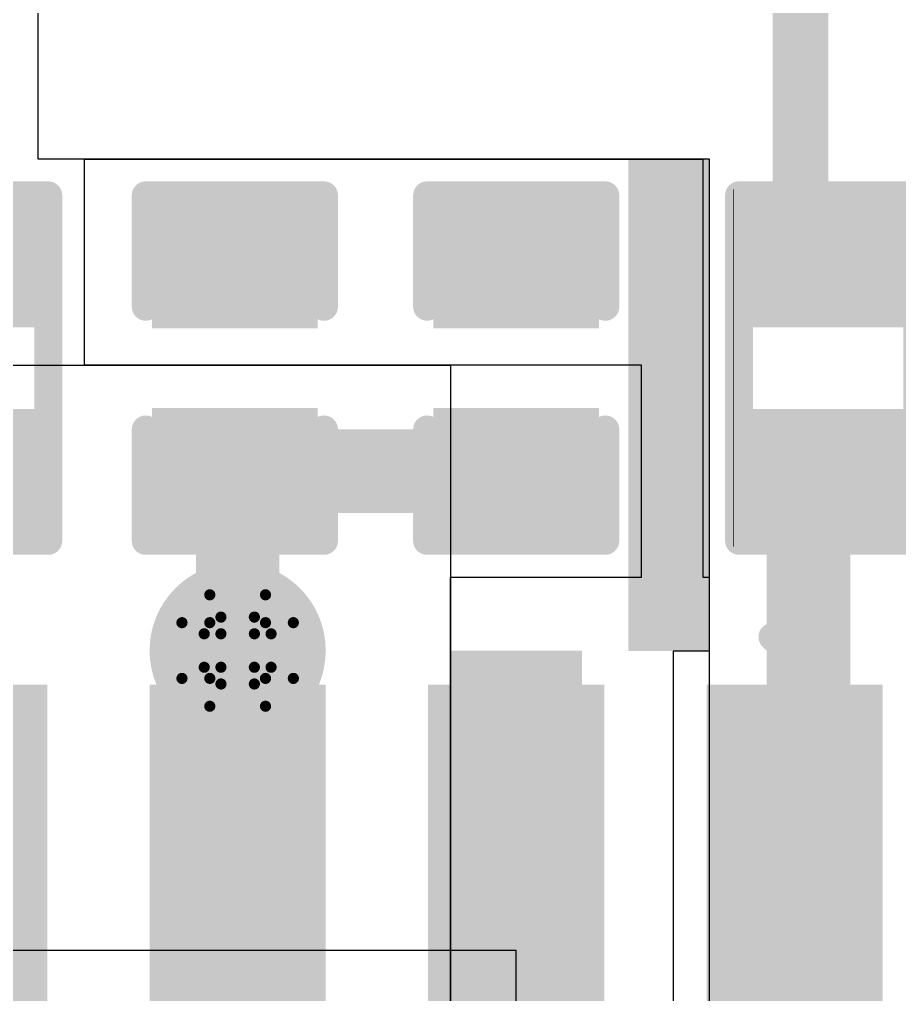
# Model space of a CAD drawing. Header units: inches. Extents: x -5 to 5258, y -4 to 5281.
# Drawn here: x 49.757 to 53.769, y 26.263 to 30.706 of the extents above; entities that cross this region are included whole.
import ezdxf

# ---------------------------------------------------------------- set-up
doc = ezdxf.new("R2010")
doc.units = ezdxf.units.IN
for name, color, linetype in [('Bottom Layer', 5, 'Continuous'), ('Bottom Solder', 6, 'Continuous'), ('Drill Drawing', 1, 'Continuous'), ('Top Layer', 1, 'Continuous'), ('Top Overlay', 2, 'Continuous'), ('Top Paste', 8, 'Continuous'), ('Top Solder', 216, 'Continuous'), ('Via Holes', 16, 'Continuous')]:
    doc.layers.add(name, color=color, linetype=linetype)

# ---------------------------------------------------------------- blocks, each defined once
blk = doc.blocks.new('SOIC_8_0_154___3_90___W______11')
at = {"layer": 'Top Layer'}
for points in [[(-3.474999399999999, 1.6050006), (-3.474999399999999, 2.2049994), (-1.92499996, 2.2049994), (-1.92499996, 1.6050006)], [(-3.474999399999999, 0.3350005999999998), (-3.474999399999999, 0.9349993999999998), (-1.92499996, 0.9349994), (-1.92499996, 0.3350006000000001)], [(-3.474999399999999, -0.9349994), (-3.474999399999999, -0.3350006000000001), (-1.92499996, -0.3350005999999998), (-1.92499996, -0.9349993999999998)], [(-3.474999399999999, -2.2049994), (-3.474999399999999, -1.6050006), (-1.92499996, -1.6050006), (-1.92499996, -2.2049994)]]:
    blk.add_hatch(color=1, dxfattribs=at).paths.add_polyline_path(points)
at = {"layer": 'Top Paste'}
for points in [[(-3.474999399999999, 1.6050006), (-3.474999399999999, 2.2049994), (-1.92499996, 2.2049994), (-1.92499996, 1.6050006)], [(-3.474999399999999, 0.3350005999999998), (-3.474999399999999, 0.9349993999999998), (-1.92499996, 0.9349994), (-1.92499996, 0.3350006000000001)], [(-3.474999399999999, -0.9349994), (-3.474999399999999, -0.3350006000000001), (-1.92499996, -0.3350005999999998), (-1.92499996, -0.9349993999999998)], [(-3.474999399999999, -2.2049994), (-3.474999399999999, -1.6050006), (-1.92499996, -1.6050006), (-1.92499996, -2.2049994)]]:
    blk.add_hatch(color=8, dxfattribs=at).paths.add_polyline_path(points)
at = {"layer": 'Top Solder'}
for points in [[(-3.5765994, 1.5034006), (-3.5765994, 2.3065994), (-1.82339996, 2.3065994), (-1.82339996, 1.5034006)], [(-3.5765994, 0.2334005999999998), (-3.5765994, 1.0365994), (-1.82339996, 1.0365994), (-1.82339996, 0.2334006000000002)], [(-3.5765994, -1.0365994), (-3.5765994, -0.2334006000000002), (-1.82339996, -0.2334005999999998), (-1.82339996, -1.0365994)], [(-3.5765994, -2.3065994), (-3.5765994, -1.5034006), (-1.82339996, -1.5034006), (-1.82339996, -2.3065994)]]:
    blk.add_hatch(color=216, dxfattribs=at).paths.add_polyline_path(points)
at = {"layer": 'Top Overlay'}
for points in [[(-3.66700054, 1.9304, 0.127, 0.127, 0), (-3.79400308, 2.0574, 0.127, 0.127, 0)], [(-3.79400054, 1.8034, 0.127, 0.127, 0), (-3.79400308, 2.0574, 0.127, 0.127, 0)], [(-3.79400054, 1.8034, 0.127, 0.127, 0), (-3.66700054, 1.9304, 0.127, 0.127, 0)]]:
    blk.add_lwpolyline(points, format="xyseb", dxfattribs=at)
for points in [[(-3.82575308, 2.0574, 0.0635, 0.0635, 1), (-3.76225308, 2.0574, 0.0635, 0.0635, 1)], [(-3.82575308, 2.0574, 0.0635, 0.0635, 1), (-3.76225308, 2.0574, 0.0635, 0.0635, 1)], [(-3.69875054, 1.9304, 0.0635, 0.0635, 1), (-3.63525054, 1.9304, 0.0635, 0.0635, 1)], [(-3.69875054, 1.9304, 0.0635, 0.0635, 1), (-3.63525054, 1.9304, 0.0635, 0.0635, 1)], [(-3.82575054, 1.8034, 0.0635, 0.0635, 1), (-3.76225054, 1.8034, 0.0635, 0.0635, 1)], [(-3.82575054, 1.8034, 0.0635, 0.0635, 1), (-3.76225054, 1.8034, 0.0635, 0.0635, 1)]]:
    blk.add_lwpolyline(points, format="xyseb", close=True, dxfattribs=at)
blk = doc.blocks.new('R___0402_76')
at = {"layer": 'Top Layer'}
for points in [[(-0.6985, -0.3175), (-0.6985, 0.3174999999999999), (-0.2413000000000001, 0.3175), (-0.2412999999999999, -0.3174999999999999)], [(0.2413000000000001, -0.3175), (0.2412999999999999, 0.3174999999999999), (0.6985, 0.3175), (0.6985, -0.3174999999999999)]]:
    blk.add_hatch(color=1, dxfattribs=at).paths.add_polyline_path(points)
at = {"layer": 'Top Paste'}
for points in [[(-0.6985, -0.3175), (-0.6985, 0.3174999999999999), (-0.2413000000000001, 0.3175), (-0.2412999999999999, -0.3174999999999999)], [(0.2413000000000001, -0.3175), (0.2412999999999999, 0.3174999999999999), (0.6985, 0.3175), (0.6985, -0.3174999999999999)]]:
    blk.add_hatch(color=8, dxfattribs=at).paths.add_polyline_path(points)
at = {"layer": 'Top Solder'}
for points in [[(-0.75350116, -0.3725011600000001), (-0.75350116, 0.3725011599999999), (-0.18629884, 0.3725011600000001), (-0.1862988399999999, -0.3725011599999999)], [(0.18629884, -0.3725011600000001), (0.1862988399999999, 0.3725011599999999), (0.75350116, 0.3725011600000001), (0.75350116, -0.3725011599999999)]]:
    blk.add_hatch(color=216, dxfattribs=at).paths.add_polyline_path(points)
at = {"layer": 'Top Overlay'}
for points in [[(0.7874, 0.4064, 0.127, 0.127, 0), (-0.7874, 0.4064, 0.127, 0.127, 0)], [(-0.7874, -0.4064, 0.127, 0.127, 0), (-0.7874, 0.4064, 0.127, 0.127, 0)], [(0.7874, -0.4064, 0.127, 0.127, 0), (0.7874, 0.4064, 0.127, 0.127, 0)], [(0.7874, -0.4064, 0.127, 0.127, 0), (-0.7874, -0.4064, 0.127, 0.127, 0)], [(0.8128, -0.4318, 0.0032258, 0.0032258, 0), (-0.8128, -0.4318, 0.0032258, 0.0032258, 0)]]:
    blk.add_lwpolyline(points, format="xyseb", dxfattribs=at)
for points in [[(-0.8191499999999999, 0.4064, 0.0635, 0.0635, 1), (-0.7556499999999999, 0.4064, 0.0635, 0.0635, 1)], [(-0.8191499999999999, 0.4064, 0.0635, 0.0635, 1), (-0.7556499999999999, 0.4064, 0.0635, 0.0635, 1)], [(0.7556499999999999, 0.4064, 0.0635, 0.0635, 1), (0.8191499999999999, 0.4064, 0.0635, 0.0635, 1)], [(0.7556499999999999, 0.4064, 0.0635, 0.0635, 1), (0.8191499999999999, 0.4064, 0.0635, 0.0635, 1)], [(-0.8191499999999999, -0.4064, 0.0635, 0.0635, 1), (-0.7556499999999999, -0.4064, 0.0635, 0.0635, 1)], [(-0.8191499999999999, -0.4064, 0.0635, 0.0635, 1), (-0.7556499999999999, -0.4064, 0.0635, 0.0635, 1)], [(0.7556499999999999, -0.4064, 0.0635, 0.0635, 1), (0.8191499999999999, -0.4064, 0.0635, 0.0635, 1)], [(0.7556499999999999, -0.4064, 0.0635, 0.0635, 1), (0.8191499999999999, -0.4064, 0.0635, 0.0635, 1)], [(-0.81360518, -0.4318, 0.0016129, 0.0016129, 1), (-0.8119948199999999, -0.4318, 0.0016129, 0.0016129, 1)], [(0.8119948199999999, -0.4318, 0.0016129, 0.0016129, 1), (0.81360518, -0.4318, 0.0016129, 0.0016129, 1)]]:
    blk.add_lwpolyline(points, format="xyseb", close=True, dxfattribs=at)
blk = doc.blocks.new('R___0402_81')
at = {"layer": 'Top Layer'}
for points in [[(-0.6985, -0.3175), (-0.6985, 0.3174999999999999), (-0.2413000000000001, 0.3175), (-0.2412999999999999, -0.3174999999999999)], [(0.2413025400000001, -0.3175), (0.2413025399999999, 0.3174999999999999), (0.6985025399999999, 0.3175), (0.6985025399999999, -0.3174999999999999)]]:
    blk.add_hatch(color=1, dxfattribs=at).paths.add_polyline_path(points)
at = {"layer": 'Top Paste'}
for points in [[(-0.6985, -0.3175), (-0.6985, 0.3174999999999999), (-0.2413000000000001, 0.3175), (-0.2412999999999999, -0.3174999999999999)], [(0.2413025400000001, -0.3175), (0.2413025399999999, 0.3174999999999999), (0.6985025399999999, 0.3175), (0.6985025399999999, -0.3174999999999999)]]:
    blk.add_hatch(color=8, dxfattribs=at).paths.add_polyline_path(points)
at = {"layer": 'Top Solder'}
for points in [[(-0.75350116, -0.3725011600000001), (-0.75350116, 0.3725011599999999), (-0.18629884, 0.3725011600000001), (-0.1862988399999999, -0.3725011599999999)], [(0.1863013800000001, -0.3725011600000001), (0.1863013799999999, 0.3725011599999999), (0.7535037, 0.3725011600000001), (0.7535037, -0.3725011599999999)]]:
    blk.add_hatch(color=216, dxfattribs=at).paths.add_polyline_path(points)
at = {"layer": 'Top Overlay'}
for points in [[(0.7874, 0.4064, 0.127, 0.127, 0), (-0.7874, 0.4064, 0.127, 0.127, 0)], [(-0.7874, -0.4064, 0.127, 0.127, 0), (-0.7874, 0.4064, 0.127, 0.127, 0)], [(0.7874, -0.4064, 0.127, 0.127, 0), (0.7874, 0.4064, 0.127, 0.127, 0)], [(0.7874, -0.4064, 0.127, 0.127, 0), (-0.7874, -0.4064, 0.127, 0.127, 0)], [(0.8128, -0.4318, 0.0032258, 0.0032258, 0), (-0.8127974599999999, -0.4318, 0.0032258, 0.0032258, 0)]]:
    blk.add_lwpolyline(points, format="xyseb", dxfattribs=at)
for points in [[(-0.8191499999999999, 0.4064, 0.0635, 0.0635, 1), (-0.7556499999999999, 0.4064, 0.0635, 0.0635, 1)], [(-0.8191499999999999, 0.4064, 0.0635, 0.0635, 1), (-0.7556499999999999, 0.4064, 0.0635, 0.0635, 1)], [(0.7556499999999999, 0.4064, 0.0635, 0.0635, 1), (0.8191499999999999, 0.4064, 0.0635, 0.0635, 1)], [(0.7556499999999999, 0.4064, 0.0635, 0.0635, 1), (0.8191499999999999, 0.4064, 0.0635, 0.0635, 1)], [(-0.8191499999999999, -0.4064, 0.0635, 0.0635, 1), (-0.7556499999999999, -0.4064, 0.0635, 0.0635, 1)], [(-0.8191499999999999, -0.4064, 0.0635, 0.0635, 1), (-0.7556499999999999, -0.4064, 0.0635, 0.0635, 1)], [(0.7556499999999999, -0.4064, 0.0635, 0.0635, 1), (0.8191499999999999, -0.4064, 0.0635, 0.0635, 1)], [(0.7556499999999999, -0.4064, 0.0635, 0.0635, 1), (0.8191499999999999, -0.4064, 0.0635, 0.0635, 1)], [(-0.8136026399999999, -0.4318, 0.0016129, 0.0016129, 1), (-0.81199228, -0.4318, 0.0016129, 0.0016129, 1)], [(0.8119948199999999, -0.4318, 0.0016129, 0.0016129, 1), (0.81360518, -0.4318, 0.0016129, 0.0016129, 1)]]:
    blk.add_lwpolyline(points, format="xyseb", close=True, dxfattribs=at)
blk = doc.blocks.new('C___0402_152')
at = {"layer": 'Top Layer'}
for points in [[(-0.6985, -0.3175), (-0.6985, 0.3174999999999999), (-0.2413000000000001, 0.3175), (-0.2412999999999999, -0.3174999999999999)], [(0.2413000000000001, -0.3175), (0.2412999999999999, 0.3174999999999999), (0.6985, 0.3175), (0.6985, -0.3174999999999999)]]:
    blk.add_hatch(color=1, dxfattribs=at).paths.add_polyline_path(points)
at = {"layer": 'Top Paste'}
for points in [[(-0.6985, -0.3175), (-0.6985, 0.3174999999999999), (-0.2413000000000001, 0.3175), (-0.2412999999999999, -0.3174999999999999)], [(0.2413000000000001, -0.3175), (0.2412999999999999, 0.3174999999999999), (0.6985, 0.3175), (0.6985, -0.3174999999999999)]]:
    blk.add_hatch(color=8, dxfattribs=at).paths.add_polyline_path(points)
at = {"layer": 'Top Solder'}
for points in [[(-0.7584998799999999, -0.3774998800000001), (-0.7584998799999999, 0.3774998799999999), (-0.1813001200000001, 0.3774998800000001), (-0.1813001199999999, -0.3774998799999999)], [(0.1813001200000001, -0.3774998800000001), (0.1813001199999999, 0.3774998799999999), (0.7584998799999999, 0.3774998800000001), (0.7584998799999999, -0.3774998799999999)]]:
    blk.add_hatch(color=216, dxfattribs=at).paths.add_polyline_path(points)
at = {"layer": 'Top Overlay'}
for points in [[(-0.7874, -0.4064, 0.127, 0.127, 0), (-0.7874, 0.4064, 0.127, 0.127, 0)], [(-0.2794, 0.4064, 0.127, 0.127, 0), (-0.7874, 0.4064, 0.127, 0.127, 0)], [(0.7874, 0.4064, 0.127, 0.127, 0), (0.2794, 0.4064, 0.127, 0.127, 0)], [(0.7874, -0.4064, 0.127, 0.127, 0), (0.7874, 0.4064, 0.127, 0.127, 0)], [(-0.2794, -0.4064, 0.127, 0.127, 0), (-0.7874, -0.4064, 0.127, 0.127, 0)], [(0.7874, -0.4064, 0.127, 0.127, 0), (0.2794, -0.4064, 0.127, 0.127, 0)]]:
    blk.add_lwpolyline(points, format="xyseb", dxfattribs=at)
for points in [[(-0.8191499999999999, 0.4064, 0.0635, 0.0635, 1), (-0.7556499999999999, 0.4064, 0.0635, 0.0635, 1)], [(-0.8191499999999999, 0.4064, 0.0635, 0.0635, 1), (-0.7556499999999999, 0.4064, 0.0635, 0.0635, 1)], [(-0.31115, 0.4064, 0.0635, 0.0635, 1), (-0.24765, 0.4064, 0.0635, 0.0635, 1)], [(0.24765, 0.4064, 0.0635, 0.0635, 1), (0.31115, 0.4064, 0.0635, 0.0635, 1)], [(0.7556499999999999, 0.4064, 0.0635, 0.0635, 1), (0.8191499999999999, 0.4064, 0.0635, 0.0635, 1)], [(0.7556499999999999, 0.4064, 0.0635, 0.0635, 1), (0.8191499999999999, 0.4064, 0.0635, 0.0635, 1)], [(-0.8191499999999999, -0.4064, 0.0635, 0.0635, 1), (-0.7556499999999999, -0.4064, 0.0635, 0.0635, 1)], [(-0.8191499999999999, -0.4064, 0.0635, 0.0635, 1), (-0.7556499999999999, -0.4064, 0.0635, 0.0635, 1)], [(-0.31115, -0.4064, 0.0635, 0.0635, 1), (-0.24765, -0.4064, 0.0635, 0.0635, 1)], [(0.24765, -0.4064, 0.0635, 0.0635, 1), (0.31115, -0.4064, 0.0635, 0.0635, 1)], [(0.7556499999999999, -0.4064, 0.0635, 0.0635, 1), (0.8191499999999999, -0.4064, 0.0635, 0.0635, 1)], [(0.7556499999999999, -0.4064, 0.0635, 0.0635, 1), (0.8191499999999999, -0.4064, 0.0635, 0.0635, 1)]]:
    blk.add_lwpolyline(points, format="xyseb", close=True, dxfattribs=at)
blk = doc.blocks.new('C___0402_153')
at = {"layer": 'Top Layer'}
for points in [[(-0.6985, -0.3175), (-0.6985, 0.3174999999999999), (-0.2413000000000001, 0.3175), (-0.2412999999999999, -0.3174999999999999)], [(0.2413000000000001, -0.3175), (0.2412999999999999, 0.3174999999999999), (0.6985, 0.3175), (0.6985, -0.3174999999999999)]]:
    blk.add_hatch(color=1, dxfattribs=at).paths.add_polyline_path(points)
at = {"layer": 'Top Paste'}
for points in [[(-0.6985, -0.3175), (-0.6985, 0.3174999999999999), (-0.2413000000000001, 0.3175), (-0.2412999999999999, -0.3174999999999999)], [(0.2413000000000001, -0.3175), (0.2412999999999999, 0.3174999999999999), (0.6985, 0.3175), (0.6985, -0.3174999999999999)]]:
    blk.add_hatch(color=8, dxfattribs=at).paths.add_polyline_path(points)
at = {"layer": 'Top Solder'}
for points in [[(-0.7584998799999999, -0.3774998800000001), (-0.7584998799999999, 0.3774998799999999), (-0.1813001200000001, 0.3774998800000001), (-0.1813001199999999, -0.3774998799999999)], [(0.1813001200000001, -0.3774998800000001), (0.1813001199999999, 0.3774998799999999), (0.7584998799999999, 0.3774998800000001), (0.7584998799999999, -0.3774998799999999)]]:
    blk.add_hatch(color=216, dxfattribs=at).paths.add_polyline_path(points)
at = {"layer": 'Top Overlay'}
for points in [[(-0.7874, -0.4064, 0.127, 0.127, 0), (-0.7874, 0.4064, 0.127, 0.127, 0)], [(-0.2794, 0.4064, 0.127, 0.127, 0), (-0.7874, 0.4064, 0.127, 0.127, 0)], [(0.7874, 0.4064, 0.127, 0.127, 0), (0.2794, 0.4064, 0.127, 0.127, 0)], [(0.7874, -0.4064, 0.127, 0.127, 0), (0.7874, 0.4064, 0.127, 0.127, 0)], [(-0.2794, -0.4064, 0.127, 0.127, 0), (-0.7874, -0.4064, 0.127, 0.127, 0)], [(0.7874, -0.4064, 0.127, 0.127, 0), (0.2794, -0.4064, 0.127, 0.127, 0)]]:
    blk.add_lwpolyline(points, format="xyseb", dxfattribs=at)
for points in [[(-0.8191499999999999, 0.4064, 0.0635, 0.0635, 1), (-0.7556499999999999, 0.4064, 0.0635, 0.0635, 1)], [(-0.8191499999999999, 0.4064, 0.0635, 0.0635, 1), (-0.7556499999999999, 0.4064, 0.0635, 0.0635, 1)], [(-0.31115, 0.4064, 0.0635, 0.0635, 1), (-0.24765, 0.4064, 0.0635, 0.0635, 1)], [(0.24765, 0.4064, 0.0635, 0.0635, 1), (0.31115, 0.4064, 0.0635, 0.0635, 1)], [(0.7556499999999999, 0.4064, 0.0635, 0.0635, 1), (0.8191499999999999, 0.4064, 0.0635, 0.0635, 1)], [(0.7556499999999999, 0.4064, 0.0635, 0.0635, 1), (0.8191499999999999, 0.4064, 0.0635, 0.0635, 1)], [(-0.8191499999999999, -0.4064, 0.0635, 0.0635, 1), (-0.7556499999999999, -0.4064, 0.0635, 0.0635, 1)], [(-0.8191499999999999, -0.4064, 0.0635, 0.0635, 1), (-0.7556499999999999, -0.4064, 0.0635, 0.0635, 1)], [(-0.31115, -0.4064, 0.0635, 0.0635, 1), (-0.24765, -0.4064, 0.0635, 0.0635, 1)], [(0.24765, -0.4064, 0.0635, 0.0635, 1), (0.31115, -0.4064, 0.0635, 0.0635, 1)], [(0.7556499999999999, -0.4064, 0.0635, 0.0635, 1), (0.8191499999999999, -0.4064, 0.0635, 0.0635, 1)], [(0.7556499999999999, -0.4064, 0.0635, 0.0635, 1), (0.8191499999999999, -0.4064, 0.0635, 0.0635, 1)]]:
    blk.add_lwpolyline(points, format="xyseb", close=True, dxfattribs=at)

msp = doc.modelspace()

# ---------------------------------------------------------------- hatches: boundary and pattern name
at = {"layer": 'Bottom Layer'}
h = msp.add_hatch(color=5, dxfattribs=at)
edge = h.paths.add_edge_path()
edge.add_arc((50.7514098, 27.83008912), 0.2999994, 0, 360)
at = {"layer": 'Bottom Solder'}
h = msp.add_hatch(color=6, dxfattribs=at)
edge = h.paths.add_edge_path()
edge.add_arc((50.7514098, 27.83008912), 0.4015993999999999, 0, 360)
at = {"layer": 'Top Layer'}
for points in [[(52.53334933999999, 27.82730274), (52.90078574, 27.82730274), (52.90078574, 30.0699043), (52.53334933999999, 30.0699043)], [(50.45140786, 26.7983208), (51.05140666, 26.7983208), (51.05140666, 27.83008404), (50.45140786, 27.83008404)], [(52.32142443999999, 27.8301704), (51.72142563999999, 27.8301704), (51.72142563999999, 26.291413), (52.32142443999999, 26.291413)]]:
    msp.add_hatch(color=1, dxfattribs=at).paths.add_polyline_path(points)
h = msp.add_hatch(color=1, dxfattribs=at)
edge = h.paths.add_edge_path()
edge.add_arc((50.7514098, 27.83008912), 0.2999994, 0, 360)
at = {"layer": 'Top Solder'}
h = msp.add_hatch(color=216, dxfattribs=at)
edge = h.paths.add_edge_path()
edge.add_arc((50.7514098, 27.83008912), 0.4015993999999999, 0, 360)
at = {"layer": 'Via Holes'}
h = msp.add_hatch(color=7, dxfattribs=at)
edge = h.paths.add_edge_path()
edge.add_arc((50.7514098, 27.83008912), 0.1499997, 0, 360)

# ---------------------------------------------------------------- linework, layer by layer
at = {"layer": 'Bottom Layer'}
for p, q in [((52.02141487999999, 26.46326686), (46.18626272, 26.46326686)), ((52.02141487999999, 17.3228), (52.02141487999999, 26.46326686))]:
    msp.add_line(p, q, dxfattribs=at)
at = {"layer": 'Drill Drawing'}
for points in [[(50.6244098, 27.95708912, 0.0508, 0.0508, 0), (50.6244098, 28.08408912, 0.0508, 0.0508, 0)], [(50.6244098, 28.08408912, 0.0508, 0.0508, 0), (50.87840979999999, 28.08408912, 0.0508, 0.0508, 0)], [(50.87840979999999, 27.95708912, 0.0508, 0.0508, 0), (50.87840979999999, 28.08408912, 0.0508, 0.0508, 0)], [(50.6752098, 27.90628912, 0.0508, 0.0508, 0), (50.6752098, 27.98248912, 0.0508, 0.0508, 0)], [(50.6752098, 27.98248912, 0.0508, 0.0508, 0), (50.8276098, 27.98248912, 0.0508, 0.0508, 0)], [(50.8276098, 27.90628912, 0.0508, 0.0508, 0), (50.8276098, 27.98248912, 0.0508, 0.0508, 0)], [(50.49740979999999, 27.70308912, 0.0508, 0.0508, 0), (50.49740979999999, 27.95708912, 0.0508, 0.0508, 0)], [(50.49740979999999, 27.95708912, 0.0508, 0.0508, 0), (50.6244098, 27.95708912, 0.0508, 0.0508, 0)], [(50.87840979999999, 27.95708912, 0.0508, 0.0508, 0), (51.0054098, 27.95708912, 0.0508, 0.0508, 0)], [(51.0054098, 27.70308912, 0.0508, 0.0508, 0), (51.0054098, 27.95708912, 0.0508, 0.0508, 0)], [(50.5990098, 27.75388912, 0.0508, 0.0508, 0), (50.5990098, 27.90628912, 0.0508, 0.0508, 0)], [(50.5990098, 27.90628912, 0.0508, 0.0508, 0), (50.6752098, 27.90628912, 0.0508, 0.0508, 0)], [(50.8276098, 27.90628912, 0.0508, 0.0508, 0), (50.9038098, 27.90628912, 0.0508, 0.0508, 0)], [(50.9038098, 27.75388912, 0.0508, 0.0508, 0), (50.9038098, 27.90628912, 0.0508, 0.0508, 0)], [(50.5990098, 27.75388912, 0.0508, 0.0508, 0), (50.6752098, 27.75388912, 0.0508, 0.0508, 0)], [(50.6752098, 27.67768912, 0.0508, 0.0508, 0), (50.6752098, 27.75388912, 0.0508, 0.0508, 0)], [(50.8276098, 27.75388912, 0.0508, 0.0508, 0), (50.9038098, 27.75388912, 0.0508, 0.0508, 0)], [(50.8276098, 27.67768912, 0.0508, 0.0508, 0), (50.8276098, 27.75388912, 0.0508, 0.0508, 0)], [(50.49740979999999, 27.70308912, 0.0508, 0.0508, 0), (50.6244098, 27.70308912, 0.0508, 0.0508, 0)], [(50.6244098, 27.57608912, 0.0508, 0.0508, 0), (50.6244098, 27.70308912, 0.0508, 0.0508, 0)], [(50.87840979999999, 27.70308912, 0.0508, 0.0508, 0), (51.0054098, 27.70308912, 0.0508, 0.0508, 0)], [(50.87840979999999, 27.57608912, 0.0508, 0.0508, 0), (50.87840979999999, 27.70308912, 0.0508, 0.0508, 0)], [(50.6752098, 27.67768912, 0.0508, 0.0508, 0), (50.8276098, 27.67768912, 0.0508, 0.0508, 0)], [(50.6244098, 27.57608912, 0.0508, 0.0508, 0), (50.87840979999999, 27.57608912, 0.0508, 0.0508, 0)]]:
    msp.add_lwpolyline(points, format="xyseb", dxfattribs=at)
for points in [[(50.6117098, 28.08408912, 0.0254, 0.0254, 1), (50.6371098, 28.08408912, 0.0254, 0.0254, 1)], [(50.6117098, 28.08408912, 0.0254, 0.0254, 1), (50.6371098, 28.08408912, 0.0254, 0.0254, 1)], [(50.8657098, 28.08408912, 0.0254, 0.0254, 1), (50.8911098, 28.08408912, 0.0254, 0.0254, 1)], [(50.8657098, 28.08408912, 0.0254, 0.0254, 1), (50.8911098, 28.08408912, 0.0254, 0.0254, 1)], [(50.6625098, 27.98248912, 0.0254, 0.0254, 1), (50.6879098, 27.98248912, 0.0254, 0.0254, 1)], [(50.6625098, 27.98248912, 0.0254, 0.0254, 1), (50.6879098, 27.98248912, 0.0254, 0.0254, 1)], [(50.8149098, 27.98248912, 0.0254, 0.0254, 1), (50.84030979999999, 27.98248912, 0.0254, 0.0254, 1)], [(50.8149098, 27.98248912, 0.0254, 0.0254, 1), (50.84030979999999, 27.98248912, 0.0254, 0.0254, 1)], [(50.4847098, 27.95708912, 0.0254, 0.0254, 1), (50.5101098, 27.95708912, 0.0254, 0.0254, 1)], [(50.4847098, 27.95708912, 0.0254, 0.0254, 1), (50.5101098, 27.95708912, 0.0254, 0.0254, 1)], [(50.6117098, 27.95708912, 0.0254, 0.0254, 1), (50.6371098, 27.95708912, 0.0254, 0.0254, 1)], [(50.6117098, 27.95708912, 0.0254, 0.0254, 1), (50.6371098, 27.95708912, 0.0254, 0.0254, 1)], [(50.8657098, 27.95708912, 0.0254, 0.0254, 1), (50.8911098, 27.95708912, 0.0254, 0.0254, 1)], [(50.8657098, 27.95708912, 0.0254, 0.0254, 1), (50.8911098, 27.95708912, 0.0254, 0.0254, 1)], [(50.9927098, 27.95708912, 0.0254, 0.0254, 1), (51.0181098, 27.95708912, 0.0254, 0.0254, 1)], [(50.9927098, 27.95708912, 0.0254, 0.0254, 1), (51.0181098, 27.95708912, 0.0254, 0.0254, 1)], [(50.5863098, 27.90628912, 0.0254, 0.0254, 1), (50.6117098, 27.90628912, 0.0254, 0.0254, 1)], [(50.5863098, 27.90628912, 0.0254, 0.0254, 1), (50.6117098, 27.90628912, 0.0254, 0.0254, 1)], [(50.6625098, 27.90628912, 0.0254, 0.0254, 1), (50.6879098, 27.90628912, 0.0254, 0.0254, 1)], [(50.6625098, 27.90628912, 0.0254, 0.0254, 1), (50.6879098, 27.90628912, 0.0254, 0.0254, 1)], [(50.8149098, 27.90628912, 0.0254, 0.0254, 1), (50.84030979999999, 27.90628912, 0.0254, 0.0254, 1)], [(50.8149098, 27.90628912, 0.0254, 0.0254, 1), (50.84030979999999, 27.90628912, 0.0254, 0.0254, 1)], [(50.8911098, 27.90628912, 0.0254, 0.0254, 1), (50.91650979999999, 27.90628912, 0.0254, 0.0254, 1)], [(50.8911098, 27.90628912, 0.0254, 0.0254, 1), (50.91650979999999, 27.90628912, 0.0254, 0.0254, 1)], [(50.5863098, 27.75388912, 0.0254, 0.0254, 1), (50.6117098, 27.75388912, 0.0254, 0.0254, 1)], [(50.5863098, 27.75388912, 0.0254, 0.0254, 1), (50.6117098, 27.75388912, 0.0254, 0.0254, 1)], [(50.6625098, 27.75388912, 0.0254, 0.0254, 1), (50.6879098, 27.75388912, 0.0254, 0.0254, 1)], [(50.6625098, 27.75388912, 0.0254, 0.0254, 1), (50.6879098, 27.75388912, 0.0254, 0.0254, 1)], [(50.8149098, 27.75388912, 0.0254, 0.0254, 1), (50.84030979999999, 27.75388912, 0.0254, 0.0254, 1)], [(50.8149098, 27.75388912, 0.0254, 0.0254, 1), (50.84030979999999, 27.75388912, 0.0254, 0.0254, 1)], [(50.8911098, 27.75388912, 0.0254, 0.0254, 1), (50.91650979999999, 27.75388912, 0.0254, 0.0254, 1)], [(50.8911098, 27.75388912, 0.0254, 0.0254, 1), (50.91650979999999, 27.75388912, 0.0254, 0.0254, 1)], [(50.4847098, 27.70308912, 0.0254, 0.0254, 1), (50.5101098, 27.70308912, 0.0254, 0.0254, 1)], [(50.4847098, 27.70308912, 0.0254, 0.0254, 1), (50.5101098, 27.70308912, 0.0254, 0.0254, 1)], [(50.6117098, 27.70308912, 0.0254, 0.0254, 1), (50.6371098, 27.70308912, 0.0254, 0.0254, 1)], [(50.6117098, 27.70308912, 0.0254, 0.0254, 1), (50.6371098, 27.70308912, 0.0254, 0.0254, 1)], [(50.8657098, 27.70308912, 0.0254, 0.0254, 1), (50.8911098, 27.70308912, 0.0254, 0.0254, 1)], [(50.8657098, 27.70308912, 0.0254, 0.0254, 1), (50.8911098, 27.70308912, 0.0254, 0.0254, 1)], [(50.9927098, 27.70308912, 0.0254, 0.0254, 1), (51.0181098, 27.70308912, 0.0254, 0.0254, 1)], [(50.9927098, 27.70308912, 0.0254, 0.0254, 1), (51.0181098, 27.70308912, 0.0254, 0.0254, 1)], [(50.6625098, 27.67768912, 0.0254, 0.0254, 1), (50.6879098, 27.67768912, 0.0254, 0.0254, 1)], [(50.6625098, 27.67768912, 0.0254, 0.0254, 1), (50.6879098, 27.67768912, 0.0254, 0.0254, 1)], [(50.8149098, 27.67768912, 0.0254, 0.0254, 1), (50.84030979999999, 27.67768912, 0.0254, 0.0254, 1)], [(50.8149098, 27.67768912, 0.0254, 0.0254, 1), (50.84030979999999, 27.67768912, 0.0254, 0.0254, 1)], [(50.6117098, 27.57608912, 0.0254, 0.0254, 1), (50.6371098, 27.57608912, 0.0254, 0.0254, 1)], [(50.6117098, 27.57608912, 0.0254, 0.0254, 1), (50.6371098, 27.57608912, 0.0254, 0.0254, 1)], [(50.8657098, 27.57608912, 0.0254, 0.0254, 1), (50.8911098, 27.57608912, 0.0254, 0.0254, 1)], [(50.8657098, 27.57608912, 0.0254, 0.0254, 1), (50.8911098, 27.57608912, 0.0254, 0.0254, 1)]]:
    msp.add_lwpolyline(points, format="xyseb", close=True, dxfattribs=at)
at = {"layer": 'Top Layer'}
for p, q in [((49.8413913, 30.0699043), (49.8413913, 36.36544162)), ((52.90292188, 30.0699043), (49.8413913, 30.0699043)), ((50.05296822, 30.0696376), (50.154459, 30.0699043)), ((50.05296822, 29.1297995), (50.05296822, 30.0696376)), ((50.154459, 30.0699043), (52.77078092, 30.0699043)), ((52.77078092, 30.0699043), (52.87231488, 30.0697392)), ((52.87231488, 30.0697392), (52.87231488, 29.10454174)), ((52.90292188, 22.55115886), (52.90292188, 30.0699043)), ((47.76691996, 29.1297995), (51.72138754, 29.1297995)), ((52.59298853999999, 29.1297995), (50.05296822, 29.1297995)), ((51.72138754, 29.1297995), (51.72138754, 25.7693033)), ((52.59298853999999, 28.1645995), (52.59298853999999, 29.1297995)), ((52.87231488, 29.10454174), (52.87231488, 28.1647392)), ((51.72138754, 25.7693033), (51.72138754, 28.1645995)), ((51.72138754, 28.1645995), (52.59298853999999, 28.1645995)), ((52.87231488, 28.1647392), (52.90078574, 28.1647392)), ((52.90078574, 28.1647392), (52.90078574, 27.82730274)), ((52.90078574, 27.82730274), (52.73738754, 27.82730274)), ((52.73738754, 27.82730274), (52.73738754, 25.7693033))]:
    msp.add_line(p, q, dxfattribs=at)
for points in [[(53.31789692, 29.5882187, 0.254, 0.254, 0), (53.31789692, 32.47210167999999, 0.254, 0.254, 0)], [(50.73764299999999, 29.58590222, 0.2032, 0.2032, 0), (50.73871996, 29.58697918, 0.2032, 0.2032, 0)], [(52.02034553999999, 29.58606478, 0.2032, 0.2032, 0), (52.02142249999999, 29.58714174, 0.2032, 0.2032, 0)], [(53.31681996, 29.58714174, 0.254, 0.254, 0), (53.31789692, 29.5882187, 0.254, 0.254, 0)], [(50.73871488, 28.64717918, 0.3809999999999999, 0.3809999999999999, 0), (52.02146822, 28.64717918, 0.3809999999999999, 0.3809999999999999, 0)], [(50.73871488, 28.64701662, 0.3809999999999999, 0.3809999999999999, 0), (50.7513336, 28.6343979, 0.3809999999999999, 0.3809999999999999, 0)], [(53.35399286, 28.6092392, 0.3809999999999999, 0.3809999999999999, 0), (53.39209286, 28.6473392, 0.3809999999999999, 0.3809999999999999, 0)], [(53.39209286, 28.6473392, 0.3809999999999999, 0.3809999999999999, 0), (53.44381488, 28.6473392, 0.3809999999999999, 0.3809999999999999, 0)], [(50.7513336, 27.83016532, 0.3809999999999999, 0.3809999999999999, 0), (50.7513336, 28.6343979, 0.3809999999999999, 0.3809999999999999, 0)], [(53.35399286, 26.86090894, 0.3809999999999999, 0.3809999999999999, 0), (53.35399286, 28.6092392, 0.3809999999999999, 0.3809999999999999, 0)], [(50.75141995999999, 26.79832334, 0.3809999999999999, 0.3809999999999999, 0), (50.75141995999999, 27.83008912, 0.3809999999999999, 0.3809999999999999, 0)], [(53.29138694, 26.79830302, 0.3809999999999999, 0.3809999999999999, 0), (53.35399286, 26.86090894, 0.3809999999999999, 0.3809999999999999, 0)]]:
    msp.add_lwpolyline(points, format="xyseb", dxfattribs=at)
for points in [[(50.686843, 29.58590222, 0.1016, 0.1016, 1), (50.78844299999999, 29.58590222, 0.1016, 0.1016, 1)], [(50.68791996, 29.58697918, 0.1016, 0.1016, 1), (50.78951996, 29.58697918, 0.1016, 0.1016, 1)], [(51.96954554, 29.58606478, 0.1016, 0.1016, 1), (52.07114554, 29.58606478, 0.1016, 0.1016, 1)], [(51.9706225, 29.58714174, 0.1016, 0.1016, 1), (52.0722225, 29.58714174, 0.1016, 0.1016, 1)], [(53.25331996, 29.58714174, 0.127, 0.127, 1), (53.38031996, 29.58714174, 0.127, 0.127, 1)], [(53.25439692, 29.5882187, 0.127, 0.127, 1), (53.38139692, 29.5882187, 0.127, 0.127, 1)], [(53.25439692, 29.5882187, 0.127, 0.127, 1), (53.38139692, 29.5882187, 0.127, 0.127, 1)], [(50.64346488, 28.64717918, 0.1905, 0.1905, 1), (50.83396488, 28.64717918, 0.1905, 0.1905, 1)], [(50.64346488, 28.64701662, 0.1905, 0.1905, 1), (50.83396488, 28.64701662, 0.1905, 0.1905, 1)], [(51.92621822, 28.64717918, 0.1905, 0.1905, 1), (52.11671822, 28.64717918, 0.1905, 0.1905, 1)], [(53.29684286, 28.6473392, 0.1905, 0.1905, 1), (53.48734286000001, 28.6473392, 0.1905, 0.1905, 1)], [(53.29684286, 28.6473392, 0.1905, 0.1905, 1), (53.48734286000001, 28.6473392, 0.1905, 0.1905, 1)], [(53.34856487999999, 28.6473392, 0.1905, 0.1905, 1), (53.53906488, 28.6473392, 0.1905, 0.1905, 1)], [(50.6560836, 28.6343979, 0.1905, 0.1905, 1), (50.8465836, 28.6343979, 0.1905, 0.1905, 1)], [(50.6560836, 28.6343979, 0.1905, 0.1905, 1), (50.8465836, 28.6343979, 0.1905, 0.1905, 1)], [(53.25874285999999, 28.6092392, 0.1905, 0.1905, 1), (53.44924286, 28.6092392, 0.1905, 0.1905, 1)], [(53.25874285999999, 28.6092392, 0.1905, 0.1905, 1), (53.44924286, 28.6092392, 0.1905, 0.1905, 1)], [(50.6560836, 27.83016532, 0.1905, 0.1905, 1), (50.8465836, 27.83016532, 0.1905, 0.1905, 1)], [(50.65616996, 27.83008912, 0.1905, 0.1905, 1), (50.84666995999999, 27.83008912, 0.1905, 0.1905, 1)], [(53.25874285999999, 26.86090894, 0.1905, 0.1905, 1), (53.44924286, 26.86090894, 0.1905, 0.1905, 1)], [(53.25874285999999, 26.86090894, 0.1905, 0.1905, 1), (53.44924286, 26.86090894, 0.1905, 0.1905, 1)], [(50.65616996, 26.79832334, 0.1905, 0.1905, 1), (50.84666995999999, 26.79832334, 0.1905, 0.1905, 1)], [(53.19613694, 26.79830302, 0.1905, 0.1905, 1), (53.38663694, 26.79830302, 0.1905, 0.1905, 1)]]:
    msp.add_lwpolyline(points, format="xyseb", close=True, dxfattribs=at)

# ---------------------------------------------------------------- block references
at = {"rotation": 270}
for name, p in [('R___0402_76', (49.48146822, 29.11714014)), ('C___0402_153', (50.73871488, 29.11707918)), ('C___0402_152', (52.02148854, 29.1170995)), ('R___0402_81', (53.44381488, 29.11724174)), ('SOIC_8_0_154___3_90___W______11', (51.38638693999999, 24.09830334))]:
    msp.add_blockref(name, p, dxfattribs=at)

doc.saveas('drawing.dxf')
